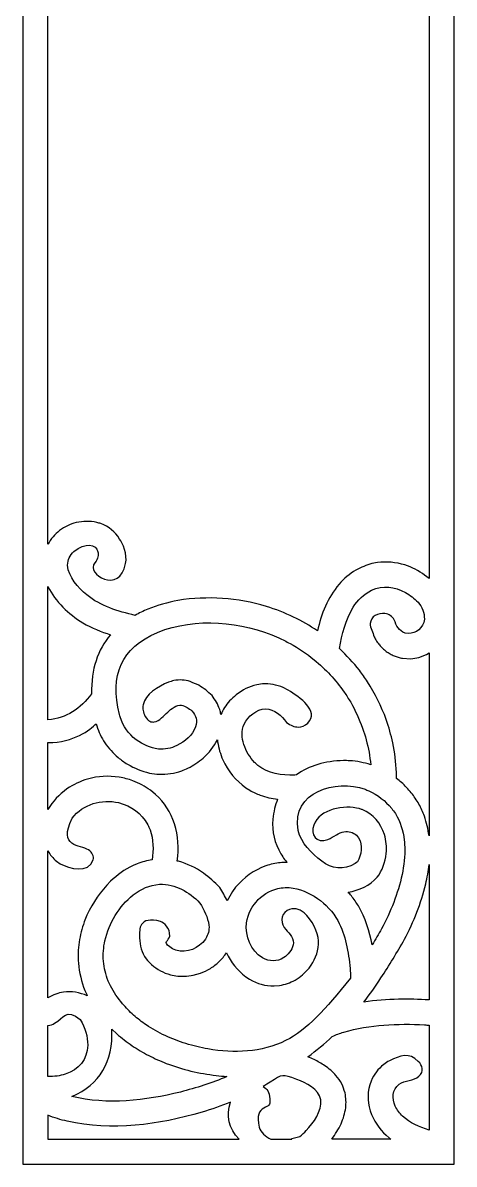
# Model space of a CAD drawing. Header units: centimetres. Extents: x 14.3 to 17.7, y -9 to 9.
# Drawn here: x 14.27 to 17.67, y -9 to 0 of the extents above; entities that cross this region are included whole.
import ezdxf

# ---------------------------------------------------------------- set-up
doc = ezdxf.new("R2010")
doc.units = ezdxf.units.CM
doc.header["$MEASUREMENT"] = 0
doc.layers.add('layer 1', color=7, linetype='Continuous')

msp = doc.modelspace()

# ---------------------------------------------------------------- linework, layer by layer
at = {"layer": 'layer 1', "color": 250}
for points, knots in [([(17.67046, -9.00021), (17.67046, -9.00021), (16.39627, -9.00021), (16.39627, -9.00021), (16.39627, -9.00021), (16.39627, -9.00021), (14.27031, -9.00021), (14.27031, -9.00021), (14.27031, -9.00021), (14.27031, -2.99986), (14.27031, 3.00037), (14.27031, 9.00077), (14.27031, 9.00077), (14.27031, 9.00077), (15.5445, 9.00077), (15.5445, 9.00077), (15.5445, 9.00077), (15.5445, 9.00077), (17.67046, 9.00077), (17.67046, 9.00077), (17.67046, 9.00077), (17.67046, 3.00037), (17.67046, -2.99986), (17.67046, -9.00021)], [0, 0, 0, 0, 0.1428571, 0.1428571, 0.1428571, 0.1428571, 0.2857143, 0.2857143, 0.2857143, 0.2857143, 0.4285714, 0.4285714, 0.4285714, 0.4285714, 0.5714286, 0.5714286, 0.5714286, 0.5714286, 0.7142857, 0.7142857, 0.7142857, 0.7142857, 1, 1, 1, 1]), ([(14.46835, -4.11191), (14.49155, -4.0704), (14.52133, -4.03464), (14.56018, -4.00303), (14.56018, -4.00303), (14.60137, -3.97293), (14.64191, -3.95391), (14.69115, -3.9408), (14.69115, -3.9408), (14.74691, -3.92846), (14.79711, -3.92765), (14.85298, -3.93941), (14.85298, -3.93941), (14.86378, -3.94261), (14.87458, -3.94581), (14.88538, -3.94901), (14.88538, -3.94901), (14.95003, -3.97416), (14.99687, -4.01079), (15.0331, -4.07039), (15.0331, -4.07039), (15.05908, -4.10415), (15.09399, -4.19028), (15.08082, -4.26394), (15.08082, -4.26394), (15.03691, -4.50948), (14.7609, -4.34882), (14.83911, -4.25705), (14.83911, -4.25705), (14.86494, -4.22675), (14.8671, -4.19393), (14.86214, -4.17075), (14.86214, -4.17075), (14.84947, -4.11149), (14.76321, -4.09481), (14.67196, -4.16781), (14.67196, -4.16781), (14.64089, -4.19932), (14.62313, -4.23288), (14.62309, -4.27738), (14.62309, -4.27738), (14.62943, -4.37152), (14.70597, -4.45344), (14.77419, -4.5115), (14.77419, -4.5115), (14.88373, -4.60008), (15.02017, -4.64111), (15.15544, -4.67247), (15.15544, -4.67247), (15.18651, -4.65503), (15.21965, -4.63869), (15.25494, -4.62348), (15.25494, -4.62348), (15.33281, -4.59198), (15.41048, -4.5703), (15.49298, -4.55508), (15.49298, -4.55508), (15.72742, -4.51666), (15.96244, -4.53515), (16.1899, -4.60154), (16.1899, -4.60154), (16.26397, -4.62524), (16.33399, -4.65264), (16.40431, -4.68556), (16.40431, -4.68556), (16.47008, -4.7184), (16.5317, -4.75407), (16.59266, -4.79457), (16.59266, -4.79457), (16.62352, -4.66106), (16.67323, -4.53261), (16.76308, -4.42629), (16.76308, -4.42629), (16.8029, -4.38175), (16.84531, -4.34651), (16.89629, -4.31532), (16.89629, -4.31532), (16.93735, -4.29275), (16.97646, -4.27682), (17.02166, -4.26465), (17.02166, -4.26465), (17.02166, -4.26465), (17.06511, -4.25618), (17.06511, -4.25618), (17.06511, -4.25618), (17.1415, -4.24693), (17.20829, -4.25314), (17.28196, -4.27502), (17.28196, -4.27502), (17.28196, -4.27502), (17.32352, -4.29027), (17.32352, -4.29027), (17.32352, -4.29027), (17.37721, -4.31389), (17.42721, -4.34425), (17.47241, -4.38087), (17.47241, -4.38087), (17.47241, -1.54979), (17.47243, 1.28129), (17.47243, 4.11246), (17.47243, 4.11246), (17.44922, 4.07095), (17.41944, 4.0352), (17.38059, 4.00359), (17.38059, 4.00359), (17.3394, 3.97349), (17.29886, 3.95446), (17.24963, 3.94135), (17.24963, 3.94135), (17.19386, 3.92902), (17.14366, 3.9282), (17.0878, 3.93997), (17.0878, 3.93997), (17.07699, 3.94317), (17.06619, 3.94636), (17.0554, 3.94956), (17.0554, 3.94956), (16.99075, 3.97471), (16.9439, 4.01134), (16.90768, 4.07094), (16.90768, 4.07094), (16.88169, 4.1047), (16.84678, 4.19084), (16.85995, 4.26449), (16.85995, 4.26449), (16.90386, 4.51003), (17.17988, 4.34937), (17.10166, 4.25761), (17.10166, 4.25761), (17.07584, 4.22731), (17.07368, 4.19448), (17.07863, 4.1713), (17.07863, 4.1713), (17.0913, 4.11205), (17.17756, 4.09536), (17.26881, 4.16836), (17.26881, 4.16836), (17.29988, 4.19988), (17.31765, 4.23344), (17.31768, 4.27794), (17.31768, 4.27794), (17.31135, 4.37208), (17.2348, 4.454), (17.16658, 4.51205), (17.16658, 4.51205), (17.05704, 4.60064), (16.9206, 4.64166), (16.78534, 4.67302), (16.78534, 4.67302), (16.75426, 4.65558), (16.72112, 4.63925), (16.68583, 4.62404), (16.68583, 4.62404), (16.60796, 4.59254), (16.5303, 4.57085), (16.44779, 4.55563), (16.44779, 4.55563), (16.21335, 4.51721), (15.97833, 4.5357), (15.75087, 4.60209), (15.75087, 4.60209), (15.6768, 4.6258), (15.60678, 4.6532), (15.53646, 4.68611), (15.53646, 4.68611), (15.47069, 4.71896), (15.40907, 4.75463), (15.34811, 4.79513), (15.34811, 4.79513), (15.31726, 4.66161), (15.26754, 4.53316), (15.1777, 4.42685), (15.1777, 4.42685), (15.13787, 4.38231), (15.09546, 4.34706), (15.04448, 4.31587), (15.04448, 4.31587), (15.00342, 4.29331), (14.96432, 4.27737), (14.91911, 4.2652), (14.91911, 4.2652), (14.91911, 4.2652), (14.87566, 4.25674), (14.87566, 4.25674), (14.87566, 4.25674), (14.79928, 4.24749), (14.73249, 4.2537), (14.65881, 4.27557), (14.65881, 4.27557), (14.65881, 4.27557), (14.61726, 4.29082), (14.61726, 4.29082), (14.61726, 4.29082), (14.56357, 4.31445), (14.51356, 4.34481), (14.46837, 4.38142), (14.46837, 4.38142), (14.46837, 1.55025), (14.46835, -1.28085), (14.46835, -4.11191)], [0, 0, 0, 0, 0.0196078, 0.0196078, 0.0196078, 0.0196078, 0.0392157, 0.0392157, 0.0392157, 0.0392157, 0.0588235, 0.0588235, 0.0588235, 0.0588235, 0.0784314, 0.0784314, 0.0784314, 0.0784314, 0.0980392, 0.0980392, 0.0980392, 0.0980392, 0.1176471, 0.1176471, 0.1176471, 0.1176471, 0.1372549, 0.1372549, 0.1372549, 0.1372549, 0.1568627, 0.1568627, 0.1568627, 0.1568627, 0.1764706, 0.1764706, 0.1764706, 0.1764706, 0.1960784, 0.1960784, 0.1960784, 0.1960784, 0.2156863, 0.2156863, 0.2156863, 0.2156863, 0.2352941, 0.2352941, 0.2352941, 0.2352941, 0.254902, 0.254902, 0.254902, 0.254902, 0.2745098, 0.2745098, 0.2745098, 0.2745098, 0.2941176, 0.2941176, 0.2941176, 0.2941176, 0.3137255, 0.3137255, 0.3137255, 0.3137255, 0.3333333, 0.3333333, 0.3333333, 0.3333333, 0.3529412, 0.3529412, 0.3529412, 0.3529412, 0.372549, 0.372549, 0.372549, 0.372549, 0.3921569, 0.3921569, 0.3921569, 0.3921569, 0.4117647, 0.4117647, 0.4117647, 0.4117647, 0.4313725, 0.4313725, 0.4313725, 0.4313725, 0.4509804, 0.4509804, 0.4509804, 0.4509804, 0.4705882, 0.4705882, 0.4705882, 0.4705882, 0.4901961, 0.4901961, 0.4901961, 0.4901961, 0.5098039, 0.5098039, 0.5098039, 0.5098039, 0.5294118, 0.5294118, 0.5294118, 0.5294118, 0.5490196, 0.5490196, 0.5490196, 0.5490196, 0.5686275, 0.5686275, 0.5686275, 0.5686275, 0.5882353, 0.5882353, 0.5882353, 0.5882353, 0.6078431, 0.6078431, 0.6078431, 0.6078431, 0.627451, 0.627451, 0.627451, 0.627451, 0.6470588, 0.6470588, 0.6470588, 0.6470588, 0.6666667, 0.6666667, 0.6666667, 0.6666667, 0.6862745, 0.6862745, 0.6862745, 0.6862745, 0.7058824, 0.7058824, 0.7058824, 0.7058824, 0.7254902, 0.7254902, 0.7254902, 0.7254902, 0.745098, 0.745098, 0.745098, 0.745098, 0.7647059, 0.7647059, 0.7647059, 0.7647059, 0.7843137, 0.7843137, 0.7843137, 0.7843137, 0.8039216, 0.8039216, 0.8039216, 0.8039216, 0.8235294, 0.8235294, 0.8235294, 0.8235294, 0.8431373, 0.8431373, 0.8431373, 0.8431373, 0.8627451, 0.8627451, 0.8627451, 0.8627451, 0.8823529, 0.8823529, 0.8823529, 0.8823529, 0.9019608, 0.9019608, 0.9019608, 0.9019608, 0.9215686, 0.9215686, 0.9215686, 0.9215686, 0.9411765, 0.9411765, 0.9411765, 0.9411765, 0.9607843, 0.9607843, 0.9607843, 0.9607843, 1, 1, 1, 1]), ([(14.81213, -5.29139), (14.80886, -5.09669), (14.85886, -4.94423), (14.96251, -4.82529), (14.96251, -4.82529), (14.88724, -4.80146), (14.81427, -4.77181), (14.74451, -4.73159), (14.74451, -4.73159), (14.6293, -4.6622), (14.52909, -4.5657), (14.46835, -4.44521), (14.46835, -4.44521), (14.46835, -4.44521), (14.46835, -5.49612), (14.46835, -5.49612), (14.46835, -5.49612), (14.6147, -5.48421), (14.72484, -5.40807), (14.81213, -5.29139)], [0, 0, 0, 0, 0.1666667, 0.1666667, 0.1666667, 0.1666667, 0.3333333, 0.3333333, 0.3333333, 0.3333333, 0.5, 0.5, 0.5, 0.5, 0.6666667, 0.6666667, 0.6666667, 0.6666667, 1, 1, 1, 1]), ([(17.47241, -4.96839), (17.47241, -4.96839), (17.45194, -4.98106), (17.45194, -4.98106), (17.45194, -4.98106), (17.45194, -4.98106), (17.39205, -5.00361), (17.39205, -5.00361), (17.39205, -5.00361), (17.39205, -5.00361), (17.32826, -5.01394), (17.32826, -5.01394), (17.32826, -5.01394), (17.32826, -5.01394), (17.26233, -5.01052), (17.26233, -5.01052), (17.26233, -5.01052), (17.25134, -5.00805), (17.24035, -5.0056), (17.22937, -5.00314), (17.22937, -5.00314), (17.21853, -4.99935), (17.20771, -4.99555), (17.19689, -4.99176), (17.19689, -4.99176), (17.18639, -4.98659), (17.1759, -4.98142), (17.1654, -4.97626), (17.1654, -4.97626), (17.15542, -4.96974), (17.14544, -4.96322), (17.13545, -4.95671), (17.13545, -4.95671), (17.12613, -4.94887), (17.1168, -4.94102), (17.10747, -4.93319), (17.10747, -4.93319), (17.09894, -4.92409), (17.0904, -4.915), (17.08187, -4.90591), (17.08187, -4.90591), (17.07423, -4.89564), (17.06659, -4.88537), (17.05894, -4.87511), (17.05894, -4.87511), (17.05227, -4.86375), (17.04559, -4.85239), (17.03891, -4.84103), (17.03891, -4.84103), (17.03264, -4.80789), (17.00712, -4.77007), (17.00875, -4.73718), (17.00875, -4.73718), (17.0116, -4.67946), (17.07163, -4.65111), (17.12511, -4.65873), (17.12511, -4.65873), (17.15511, -4.663), (17.18307, -4.67861), (17.1977, -4.70668), (17.1977, -4.70668), (17.21432, -4.75434), (17.23376, -4.79484), (17.28391, -4.8124), (17.28391, -4.8124), (17.34927, -4.82703), (17.40767, -4.78885), (17.43058, -4.72777), (17.43058, -4.72777), (17.43058, -4.72777), (17.43566, -4.70142), (17.43566, -4.70142), (17.43566, -4.70142), (17.43686, -4.6522), (17.419, -4.60592), (17.38616, -4.56923), (17.38616, -4.56923), (17.35624, -4.53938), (17.32217, -4.51364), (17.28592, -4.49205), (17.28592, -4.49205), (17.1993, -4.44509), (17.11142, -4.43456), (17.01976, -4.47419), (17.01976, -4.47419), (16.95656, -4.50503), (16.91142, -4.55025), (16.874, -4.60886), (16.874, -4.60886), (16.81427, -4.70713), (16.78488, -4.82176), (16.76691, -4.93481), (16.76691, -4.93481), (16.82303, -4.9877), (16.87438, -5.04376), (16.92339, -5.10565), (16.92339, -5.10565), (16.94553, -5.13517), (16.96664, -5.16486), (16.98717, -5.19541), (16.98717, -5.19541), (17.04812, -5.29139), (17.09595, -5.38798), (17.13533, -5.49459), (17.13533, -5.49459), (17.15592, -5.55531), (17.17273, -5.61526), (17.18669, -5.67779), (17.18669, -5.67779), (17.20194, -5.75577), (17.21142, -5.83177), (17.21608, -5.91105), (17.21608, -5.91105), (17.21659, -5.92718), (17.21694, -5.94327), (17.21716, -5.95934), (17.21716, -5.95934), (17.22992, -5.96903), (17.24257, -5.97912), (17.25518, -5.98967), (17.25518, -5.98967), (17.28303, -6.01574), (17.30793, -6.04175), (17.33263, -6.07082), (17.33263, -6.07082), (17.35471, -6.10006), (17.37397, -6.12873), (17.39258, -6.16025), (17.39258, -6.16025), (17.40896, -6.19185), (17.4228, -6.22245), (17.43574, -6.25564), (17.43574, -6.25564), (17.45296, -6.30758), (17.4645, -6.35683), (17.47241, -6.41046), (17.47241, -6.41046), (17.47241, -6.41046), (17.47241, -4.96839), (17.47241, -4.96839)], [0, 0, 0, 0, 0.0277778, 0.0277778, 0.0277778, 0.0277778, 0.0555556, 0.0555556, 0.0555556, 0.0555556, 0.0833333, 0.0833333, 0.0833333, 0.0833333, 0.1111111, 0.1111111, 0.1111111, 0.1111111, 0.1388889, 0.1388889, 0.1388889, 0.1388889, 0.1666667, 0.1666667, 0.1666667, 0.1666667, 0.1944444, 0.1944444, 0.1944444, 0.1944444, 0.2222222, 0.2222222, 0.2222222, 0.2222222, 0.25, 0.25, 0.25, 0.25, 0.2777778, 0.2777778, 0.2777778, 0.2777778, 0.3055556, 0.3055556, 0.3055556, 0.3055556, 0.3333333, 0.3333333, 0.3333333, 0.3333333, 0.3611111, 0.3611111, 0.3611111, 0.3611111, 0.3888889, 0.3888889, 0.3888889, 0.3888889, 0.4166667, 0.4166667, 0.4166667, 0.4166667, 0.4444444, 0.4444444, 0.4444444, 0.4444444, 0.4722222, 0.4722222, 0.4722222, 0.4722222, 0.5, 0.5, 0.5, 0.5, 0.5277778, 0.5277778, 0.5277778, 0.5277778, 0.5555556, 0.5555556, 0.5555556, 0.5555556, 0.5833333, 0.5833333, 0.5833333, 0.5833333, 0.6111111, 0.6111111, 0.6111111, 0.6111111, 0.6388889, 0.6388889, 0.6388889, 0.6388889, 0.6666667, 0.6666667, 0.6666667, 0.6666667, 0.6944444, 0.6944444, 0.6944444, 0.6944444, 0.7222222, 0.7222222, 0.7222222, 0.7222222, 0.75, 0.75, 0.75, 0.75, 0.7777778, 0.7777778, 0.7777778, 0.7777778, 0.8055556, 0.8055556, 0.8055556, 0.8055556, 0.8333333, 0.8333333, 0.8333333, 0.8333333, 0.8611111, 0.8611111, 0.8611111, 0.8611111, 0.8888889, 0.8888889, 0.8888889, 0.8888889, 0.9166667, 0.9166667, 0.9166667, 0.9166667, 0.9444444, 0.9444444, 0.9444444, 0.9444444, 1, 1, 1, 1]), ([(16.42759, -5.92879), (16.52549, -5.85696), (16.65415, -5.82254), (16.79745, -5.81747), (16.79745, -5.81747), (16.81416, -5.81782), (16.83088, -5.81816), (16.84759, -5.81851), (16.84759, -5.81851), (16.90597, -5.82301), (16.95992, -5.83338), (17.0125, -5.85045), (17.0125, -5.85045), (17.00923, -5.81748), (17.00482, -5.78445), (16.99924, -5.75111), (16.99924, -5.75111), (16.98648, -5.68583), (16.97005, -5.62381), (16.94863, -5.56074), (16.94863, -5.56074), (16.92237, -5.48967), (16.89187, -5.42375), (16.85462, -5.35767), (16.85462, -5.35767), (16.83833, -5.33046), (16.82149, -5.30395), (16.80374, -5.27754), (16.80374, -5.27754), (16.73476, -5.18042), (16.6583, -5.09818), (16.56674, -5.02181), (16.56674, -5.02181), (16.50603, -4.97379), (16.44424, -4.93225), (16.37673, -4.89411), (16.37673, -4.89411), (16.3475, -4.87856), (16.31815, -4.8639), (16.28807, -4.84982), (16.28807, -4.84982), (15.9934, -4.72105), (15.63425, -4.68389), (15.33127, -4.80624), (15.33127, -4.80624), (15.04666, -4.92895), (14.95188, -5.14516), (15.03227, -5.45334), (15.03227, -5.45334), (15.03421, -5.46012), (15.03616, -5.46691), (15.03809, -5.47369), (15.03809, -5.47369), (15.06211, -5.5507), (15.10064, -5.60425), (15.16375, -5.65399), (15.16375, -5.65399), (15.21782, -5.69231), (15.27284, -5.71839), (15.33879, -5.72659), (15.33879, -5.72659), (15.39235, -5.73042), (15.43619, -5.72186), (15.4849, -5.69952), (15.4849, -5.69952), (15.548, -5.66646), (15.6071, -5.61984), (15.63182, -5.55079), (15.63182, -5.55079), (15.64595, -5.50129), (15.6386, -5.46321), (15.60274, -5.42577), (15.60274, -5.42577), (15.57888, -5.4053), (15.55172, -5.38956), (15.52135, -5.38045), (15.52135, -5.38045), (15.48423, -5.37305), (15.43779, -5.41279), (15.41237, -5.43446), (15.41237, -5.43446), (15.38407, -5.4612), (15.3462, -5.50655), (15.30675, -5.51295), (15.30675, -5.51295), (15.28307, -5.51679), (15.25881, -5.50661), (15.23573, -5.47003), (15.23573, -5.47003), (15.21563, -5.43818), (15.21372, -5.40604), (15.21887, -5.37798), (15.21887, -5.37798), (15.23433, -5.29378), (15.33528, -5.23337), (15.41812, -5.19904), (15.41812, -5.19904), (15.4322, -5.1949), (15.44627, -5.19077), (15.46034, -5.18663), (15.46034, -5.18663), (15.50753, -5.17874), (15.54372, -5.18046), (15.58954, -5.19412), (15.58954, -5.19412), (15.61185, -5.20379), (15.63417, -5.21345), (15.65648, -5.22312), (15.65648, -5.22312), (15.67564, -5.23549), (15.69481, -5.24786), (15.71396, -5.26023), (15.71396, -5.26023), (15.72983, -5.27525), (15.7457, -5.29027), (15.76157, -5.30528), (15.76157, -5.30528), (15.77373, -5.32253), (15.7859, -5.33978), (15.79806, -5.35703), (15.79806, -5.35703), (15.80624, -5.37586), (15.81442, -5.39468), (15.82259, -5.41349), (15.82259, -5.41349), (15.82636, -5.42783), (15.82934, -5.44126), (15.8316, -5.4547), (15.8316, -5.4547), (15.8479, -5.41649), (15.87029, -5.38194), (15.90043, -5.3475), (15.90043, -5.3475), (15.91707, -5.33048), (15.93402, -5.31495), (15.95219, -5.29959), (15.95219, -5.29959), (16.00378, -5.26015), (16.05219, -5.23464), (16.11534, -5.21898), (16.11534, -5.21898), (16.11534, -5.21898), (16.15844, -5.21265), (16.15844, -5.21265), (16.15844, -5.21265), (16.21896, -5.20976), (16.26799, -5.21896), (16.32373, -5.24211), (16.32373, -5.24211), (16.32373, -5.24211), (16.36092, -5.26132), (16.36092, -5.26132), (16.36092, -5.26132), (16.45378, -5.31904), (16.61254, -5.4269), (16.51597, -5.52342), (16.51597, -5.52342), (16.49166, -5.54365), (16.46735, -5.55257), (16.44304, -5.55284), (16.44304, -5.55284), (16.41178, -5.55318), (16.3805, -5.53926), (16.34924, -5.51683), (16.34924, -5.51683), (16.30943, -5.46217), (16.2541, -5.4111), (16.18275, -5.40976), (16.18275, -5.40976), (16.11313, -5.41301), (16.04407, -5.46756), (16.01449, -5.52919), (16.01449, -5.52919), (15.97053, -5.63484), (16.02496, -5.75339), (16.09754, -5.83206), (16.09754, -5.83206), (16.1058, -5.84019), (16.11392, -5.84797), (16.12276, -5.85545), (16.12276, -5.85545), (16.20471, -5.92059), (16.31158, -5.93477), (16.41335, -5.93236), (16.41335, -5.93236), (16.41335, -5.93236), (16.42759, -5.92879), (16.42759, -5.92879)], [0, 0, 0, 0, 0.0208333, 0.0208333, 0.0208333, 0.0208333, 0.0416667, 0.0416667, 0.0416667, 0.0416667, 0.0625, 0.0625, 0.0625, 0.0625, 0.0833333, 0.0833333, 0.0833333, 0.0833333, 0.1041667, 0.1041667, 0.1041667, 0.1041667, 0.125, 0.125, 0.125, 0.125, 0.1458333, 0.1458333, 0.1458333, 0.1458333, 0.1666667, 0.1666667, 0.1666667, 0.1666667, 0.1875, 0.1875, 0.1875, 0.1875, 0.2083333, 0.2083333, 0.2083333, 0.2083333, 0.2291667, 0.2291667, 0.2291667, 0.2291667, 0.25, 0.25, 0.25, 0.25, 0.2708333, 0.2708333, 0.2708333, 0.2708333, 0.2916667, 0.2916667, 0.2916667, 0.2916667, 0.3125, 0.3125, 0.3125, 0.3125, 0.3333333, 0.3333333, 0.3333333, 0.3333333, 0.3541667, 0.3541667, 0.3541667, 0.3541667, 0.375, 0.375, 0.375, 0.375, 0.3958333, 0.3958333, 0.3958333, 0.3958333, 0.4166667, 0.4166667, 0.4166667, 0.4166667, 0.4375, 0.4375, 0.4375, 0.4375, 0.4583333, 0.4583333, 0.4583333, 0.4583333, 0.4791667, 0.4791667, 0.4791667, 0.4791667, 0.5, 0.5, 0.5, 0.5, 0.5208333, 0.5208333, 0.5208333, 0.5208333, 0.5416667, 0.5416667, 0.5416667, 0.5416667, 0.5625, 0.5625, 0.5625, 0.5625, 0.5833333, 0.5833333, 0.5833333, 0.5833333, 0.6041667, 0.6041667, 0.6041667, 0.6041667, 0.625, 0.625, 0.625, 0.625, 0.6458333, 0.6458333, 0.6458333, 0.6458333, 0.6666667, 0.6666667, 0.6666667, 0.6666667, 0.6875, 0.6875, 0.6875, 0.6875, 0.7083333, 0.7083333, 0.7083333, 0.7083333, 0.7291667, 0.7291667, 0.7291667, 0.7291667, 0.75, 0.75, 0.75, 0.75, 0.7708333, 0.7708333, 0.7708333, 0.7708333, 0.7916667, 0.7916667, 0.7916667, 0.7916667, 0.8125, 0.8125, 0.8125, 0.8125, 0.8333333, 0.8333333, 0.8333333, 0.8333333, 0.8541667, 0.8541667, 0.8541667, 0.8541667, 0.875, 0.875, 0.875, 0.875, 0.8958333, 0.8958333, 0.8958333, 0.8958333, 0.9166667, 0.9166667, 0.9166667, 0.9166667, 0.9375, 0.9375, 0.9375, 0.9375, 0.9583333, 0.9583333, 0.9583333, 0.9583333, 1, 1, 1, 1]), ([(14.46835, -6.20443), (14.50711, -6.13678), (14.55513, -6.08638), (14.6184, -6.04044), (14.6184, -6.04044), (14.66961, -6.00606), (14.7211, -5.98126), (14.78, -5.96349), (14.78, -5.96349), (14.86365, -5.94038), (14.94504, -5.9356), (15.03079, -5.94854), (15.03079, -5.94854), (15.06761, -5.95497), (15.10235, -5.96413), (15.13747, -5.97667), (15.13747, -5.97667), (15.18772, -5.99595), (15.23168, -6.02027), (15.27561, -6.05117), (15.27561, -6.05117), (15.27561, -6.05117), (15.3162, -6.08432), (15.3162, -6.08432), (15.3162, -6.08432), (15.38625, -6.15065), (15.43552, -6.22402), (15.46622, -6.31569), (15.46622, -6.31569), (15.49675, -6.41278), (15.50051, -6.51031), (15.48799, -6.60981), (15.48799, -6.60981), (15.49088, -6.61047), (15.49376, -6.61117), (15.49666, -6.61187), (15.49666, -6.61187), (15.56889, -6.63169), (15.63163, -6.66223), (15.69349, -6.70435), (15.69349, -6.70435), (15.7413, -6.73867), (15.78236, -6.77612), (15.82304, -6.81857), (15.82304, -6.81857), (15.84471, -6.85309), (15.86454, -6.88743), (15.88161, -6.92319), (15.88161, -6.92319), (15.89355, -6.89797), (15.90735, -6.87377), (15.92357, -6.84935), (15.92357, -6.84935), (15.92357, -6.84935), (15.94786, -6.81689), (15.94786, -6.81689), (15.94786, -6.81689), (16.01407, -6.73801), (16.08958, -6.68305), (16.1863, -6.64727), (16.1863, -6.64727), (16.20536, -6.6411), (16.22406, -6.63584), (16.2435, -6.63126), (16.2435, -6.63126), (16.28127, -6.62397), (16.31709, -6.62086), (16.35321, -6.62139), (16.35321, -6.62139), (16.34653, -6.6133), (16.33998, -6.60507), (16.33359, -6.59663), (16.33359, -6.59663), (16.32353, -6.58255), (16.31406, -6.56841), (16.30489, -6.55375), (16.30489, -6.55375), (16.25428, -6.46675), (16.23216, -6.37931), (16.24064, -6.27921), (16.24064, -6.27921), (16.24701, -6.22096), (16.2599, -6.16902), (16.27841, -6.12288), (16.27841, -6.12288), (16.23235, -6.1167), (16.18693, -6.10636), (16.14162, -6.09037), (16.14162, -6.09037), (16.11305, -6.07943), (16.08642, -6.06704), (16.05971, -6.05201), (16.05971, -6.05201), (15.97349, -6.00002), (15.91254, -5.9308), (15.8629, -5.84318), (15.8629, -5.84318), (15.8629, -5.84318), (15.8402, -5.79562), (15.8402, -5.79562), (15.8402, -5.79562), (15.82128, -5.74738), (15.80879, -5.7013), (15.80366, -5.65287), (15.80366, -5.65287), (15.77595, -5.70985), (15.74039, -5.75393), (15.69213, -5.79772), (15.69213, -5.79772), (15.65408, -5.82935), (15.61602, -5.85439), (15.57218, -5.87738), (15.57218, -5.87738), (15.55573, -5.88437), (15.53928, -5.89135), (15.52283, -5.89833), (15.52283, -5.89833), (15.46238, -5.91826), (15.40849, -5.9266), (15.34478, -5.92556), (15.34478, -5.92556), (15.31916, -5.92374), (15.29489, -5.92071), (15.2695, -5.91617), (15.2695, -5.91617), (15.20555, -5.90124), (15.15134, -5.87831), (15.09427, -5.84571), (15.09427, -5.84571), (15.06877, -5.82946), (15.04522, -5.81272), (15.02137, -5.79392), (15.02137, -5.79392), (14.98043, -5.75798), (14.94807, -5.72231), (14.91631, -5.67786), (14.91631, -5.67786), (14.88934, -5.63463), (14.86878, -5.59304), (14.85272, -5.54449), (14.85272, -5.54449), (14.85095, -5.53881), (14.84925, -5.53315), (14.8476, -5.52747), (14.8476, -5.52747), (14.8009, -5.57328), (14.67173, -5.67801), (14.46835, -5.67624), (14.46835, -5.67624), (14.46835, -5.67624), (14.46835, -6.20443), (14.46835, -6.20443)], [0, 0, 0, 0, 0.025641, 0.025641, 0.025641, 0.025641, 0.0512821, 0.0512821, 0.0512821, 0.0512821, 0.0769231, 0.0769231, 0.0769231, 0.0769231, 0.1025641, 0.1025641, 0.1025641, 0.1025641, 0.1282051, 0.1282051, 0.1282051, 0.1282051, 0.1538462, 0.1538462, 0.1538462, 0.1538462, 0.1794872, 0.1794872, 0.1794872, 0.1794872, 0.2051282, 0.2051282, 0.2051282, 0.2051282, 0.2307692, 0.2307692, 0.2307692, 0.2307692, 0.2564103, 0.2564103, 0.2564103, 0.2564103, 0.2820513, 0.2820513, 0.2820513, 0.2820513, 0.3076923, 0.3076923, 0.3076923, 0.3076923, 0.3333333, 0.3333333, 0.3333333, 0.3333333, 0.3589744, 0.3589744, 0.3589744, 0.3589744, 0.3846154, 0.3846154, 0.3846154, 0.3846154, 0.4102564, 0.4102564, 0.4102564, 0.4102564, 0.4358974, 0.4358974, 0.4358974, 0.4358974, 0.4615385, 0.4615385, 0.4615385, 0.4615385, 0.4871795, 0.4871795, 0.4871795, 0.4871795, 0.5128205, 0.5128205, 0.5128205, 0.5128205, 0.5384615, 0.5384615, 0.5384615, 0.5384615, 0.5641026, 0.5641026, 0.5641026, 0.5641026, 0.5897436, 0.5897436, 0.5897436, 0.5897436, 0.6153846, 0.6153846, 0.6153846, 0.6153846, 0.6410256, 0.6410256, 0.6410256, 0.6410256, 0.6666667, 0.6666667, 0.6666667, 0.6666667, 0.6923077, 0.6923077, 0.6923077, 0.6923077, 0.7179487, 0.7179487, 0.7179487, 0.7179487, 0.7435897, 0.7435897, 0.7435897, 0.7435897, 0.7692308, 0.7692308, 0.7692308, 0.7692308, 0.7948718, 0.7948718, 0.7948718, 0.7948718, 0.8205128, 0.8205128, 0.8205128, 0.8205128, 0.8461538, 0.8461538, 0.8461538, 0.8461538, 0.8717949, 0.8717949, 0.8717949, 0.8717949, 0.8974359, 0.8974359, 0.8974359, 0.8974359, 0.9230769, 0.9230769, 0.9230769, 0.9230769, 0.9487179, 0.9487179, 0.9487179, 0.9487179, 1, 1, 1, 1]), ([(16.92208, -6.19659), (16.93005, -6.19926), (16.93802, -6.20192), (16.94599, -6.20458), (16.94599, -6.20458), (17.03527, -6.24134), (17.09061, -6.31002), (17.12092, -6.40051), (17.12092, -6.40051), (17.1354, -6.45166), (17.13926, -6.49827), (17.13451, -6.5513), (17.13451, -6.5513), (17.12568, -6.61708), (17.10426, -6.68462), (17.06404, -6.73821), (17.06404, -6.73821), (17.00559, -6.8046), (16.92172, -6.8416), (16.83475, -6.85531), (16.83475, -6.85531), (16.84326, -6.86455), (16.85162, -6.87407), (16.85991, -6.88388), (16.85991, -6.88388), (16.88042, -6.90993), (16.89873, -6.93596), (16.91621, -6.96409), (16.91621, -6.96409), (16.97009, -7.05896), (17.00355, -7.16345), (17.02428, -7.2706), (17.02428, -7.2706), (17.04952, -7.22912), (17.07404, -7.18728), (17.09747, -7.14499), (17.09747, -7.14499), (17.1705, -7.01085), (17.22661, -6.86611), (17.26003, -6.71706), (17.26003, -6.71706), (17.27475, -6.64305), (17.28258, -6.5723), (17.28119, -6.49687), (17.28119, -6.49687), (17.27988, -6.47947), (17.27857, -6.46207), (17.27727, -6.44468), (17.27727, -6.44468), (17.26672, -6.3671), (17.24673, -6.30272), (17.20684, -6.23521), (17.20684, -6.23521), (17.19723, -6.22171), (17.18762, -6.20822), (17.17802, -6.19471), (17.17802, -6.19471), (17.127, -6.13464), (17.06907, -6.08957), (16.99792, -6.05601), (16.99792, -6.05601), (16.98782, -6.0519), (16.97773, -6.04778), (16.96764, -6.04367), (16.96764, -6.04367), (16.73828, -5.96426), (16.38654, -6.06064), (16.44095, -6.36777), (16.44095, -6.36777), (16.46371, -6.47099), (16.54737, -6.54699), (16.6262, -6.61095), (16.6262, -6.61095), (16.70626, -6.67451), (16.7975, -6.68372), (16.89056, -6.62866), (16.89056, -6.62866), (16.90803, -6.61724), (16.91011, -6.61423), (16.91921, -6.59498), (16.91921, -6.59498), (16.94507, -6.53377), (16.95049, -6.45814), (16.90127, -6.40687), (16.90127, -6.40687), (16.87416, -6.38167), (16.83723, -6.37472), (16.80195, -6.3792), (16.80195, -6.3792), (16.76437, -6.37997), (16.7208, -6.42195), (16.6754, -6.43884), (16.6754, -6.43884), (16.58167, -6.47373), (16.53638, -6.40176), (16.56368, -6.32627), (16.56368, -6.32627), (16.6101, -6.19783), (16.80653, -6.16608), (16.92208, -6.19659)], [0, 0, 0, 0, 0.0384615, 0.0384615, 0.0384615, 0.0384615, 0.0769231, 0.0769231, 0.0769231, 0.0769231, 0.1153846, 0.1153846, 0.1153846, 0.1153846, 0.1538462, 0.1538462, 0.1538462, 0.1538462, 0.1923077, 0.1923077, 0.1923077, 0.1923077, 0.2307692, 0.2307692, 0.2307692, 0.2307692, 0.2692308, 0.2692308, 0.2692308, 0.2692308, 0.3076923, 0.3076923, 0.3076923, 0.3076923, 0.3461538, 0.3461538, 0.3461538, 0.3461538, 0.3846154, 0.3846154, 0.3846154, 0.3846154, 0.4230769, 0.4230769, 0.4230769, 0.4230769, 0.4615385, 0.4615385, 0.4615385, 0.4615385, 0.5, 0.5, 0.5, 0.5, 0.5384615, 0.5384615, 0.5384615, 0.5384615, 0.5769231, 0.5769231, 0.5769231, 0.5769231, 0.6153846, 0.6153846, 0.6153846, 0.6153846, 0.6538462, 0.6538462, 0.6538462, 0.6538462, 0.6923077, 0.6923077, 0.6923077, 0.6923077, 0.7307692, 0.7307692, 0.7307692, 0.7307692, 0.7692308, 0.7692308, 0.7692308, 0.7692308, 0.8076923, 0.8076923, 0.8076923, 0.8076923, 0.8461538, 0.8461538, 0.8461538, 0.8461538, 0.8846154, 0.8846154, 0.8846154, 0.8846154, 0.9230769, 0.9230769, 0.9230769, 0.9230769, 1, 1, 1, 1]), ([(15.28926, -6.60072), (15.3014, -6.52073), (15.30099, -6.44012), (15.27289, -6.36262), (15.27289, -6.36262), (15.2678, -6.34939), (15.26183, -6.33673), (15.25552, -6.32391), (15.25552, -6.32391), (15.20466, -6.23296), (15.12632, -6.17456), (15.02564, -6.14936), (15.02564, -6.14936), (14.88993, -6.1188), (14.74595, -6.15975), (14.65917, -6.27241), (14.65917, -6.27241), (14.6017, -6.38684), (14.6183, -6.43975), (14.65709, -6.4688), (14.65709, -6.4688), (14.6959, -6.49787), (14.75759, -6.50206), (14.7883, -6.52214), (14.7883, -6.52214), (14.81814, -6.54163), (14.83259, -6.57243), (14.82428, -6.60152), (14.82428, -6.60152), (14.79341, -6.70956), (14.63472, -6.66997), (14.56585, -6.63193), (14.56585, -6.63193), (14.56585, -6.63193), (14.53576, -6.61123), (14.53576, -6.61123), (14.53576, -6.61123), (14.50671, -6.58646), (14.48518, -6.55994), (14.46835, -6.53008), (14.46835, -6.53008), (14.46835, -6.53008), (14.46835, -7.68901), (14.46835, -7.68901), (14.46835, -7.68901), (14.51007, -7.66362), (14.5505, -7.64936), (14.58994, -7.64355), (14.58994, -7.64355), (14.65501, -7.63395), (14.71743, -7.64737), (14.7785, -7.67184), (14.7785, -7.67184), (14.77201, -7.65841), (14.76577, -7.64487), (14.75976, -7.631), (14.75976, -7.631), (14.73186, -7.55909), (14.71551, -7.49107), (14.70799, -7.4144), (14.70799, -7.4144), (14.70459, -7.35815), (14.70643, -7.30556), (14.71351, -7.24974), (14.71351, -7.24974), (14.72263, -7.19394), (14.73588, -7.14251), (14.75461, -7.08918), (14.75461, -7.08918), (14.75461, -7.08918), (14.77574, -7.03735), (14.77574, -7.03735), (14.77574, -7.03735), (14.82292, -6.93635), (14.88269, -6.84802), (14.96175, -6.76949), (14.96175, -6.76949), (15.01559, -6.71847), (15.07201, -6.6778), (15.13886, -6.64551), (15.13886, -6.64551), (15.13886, -6.64551), (15.17083, -6.63177), (15.17083, -6.63177), (15.17083, -6.63177), (15.21059, -6.61685), (15.2499, -6.60648), (15.28926, -6.60072)], [0, 0, 0, 0, 0.0434783, 0.0434783, 0.0434783, 0.0434783, 0.0869565, 0.0869565, 0.0869565, 0.0869565, 0.1304348, 0.1304348, 0.1304348, 0.1304348, 0.173913, 0.173913, 0.173913, 0.173913, 0.2173913, 0.2173913, 0.2173913, 0.2173913, 0.2608696, 0.2608696, 0.2608696, 0.2608696, 0.3043478, 0.3043478, 0.3043478, 0.3043478, 0.3478261, 0.3478261, 0.3478261, 0.3478261, 0.3913043, 0.3913043, 0.3913043, 0.3913043, 0.4347826, 0.4347826, 0.4347826, 0.4347826, 0.4782609, 0.4782609, 0.4782609, 0.4782609, 0.5217391, 0.5217391, 0.5217391, 0.5217391, 0.5652174, 0.5652174, 0.5652174, 0.5652174, 0.6086957, 0.6086957, 0.6086957, 0.6086957, 0.6521739, 0.6521739, 0.6521739, 0.6521739, 0.6956522, 0.6956522, 0.6956522, 0.6956522, 0.7391304, 0.7391304, 0.7391304, 0.7391304, 0.7826087, 0.7826087, 0.7826087, 0.7826087, 0.826087, 0.826087, 0.826087, 0.826087, 0.8695652, 0.8695652, 0.8695652, 0.8695652, 0.9130435, 0.9130435, 0.9130435, 0.9130435, 1, 1, 1, 1]), ([(16.9582, -7.72145), (17.0487, -7.70835), (17.14047, -7.70239), (17.23113, -7.69981), (17.23113, -7.69981), (17.31148, -7.6986), (17.39217, -7.6995), (17.47241, -7.70534), (17.47241, -7.70534), (17.47241, -7.70534), (17.47241, -6.63781), (17.47241, -6.63781), (17.47241, -6.63781), (17.46676, -6.6888), (17.45804, -6.73921), (17.44646, -6.79079), (17.44646, -6.79079), (17.40863, -6.94226), (17.35217, -7.08928), (17.27836, -7.22692), (17.27836, -7.22692), (17.22147, -7.33131), (17.15757, -7.43151), (17.09329, -7.5315), (17.09329, -7.5315), (17.05151, -7.5968), (17.00635, -7.66024), (16.9582, -7.72145)], [0, 0, 0, 0, 0.125, 0.125, 0.125, 0.125, 0.25, 0.25, 0.25, 0.25, 0.375, 0.375, 0.375, 0.375, 0.5, 0.5, 0.5, 0.5, 0.625, 0.625, 0.625, 0.625, 0.75, 0.75, 0.75, 0.75, 1, 1, 1, 1]), ([(15.4288, -7.20139), (15.4204, -7.24344), (15.36949, -7.24237), (15.42802, -7.28725), (15.42802, -7.28725), (15.44224, -7.29818), (15.45817, -7.3065), (15.47604, -7.31289), (15.47604, -7.31289), (15.56562, -7.33911), (15.65736, -7.29937), (15.71052, -7.22476), (15.71052, -7.22476), (15.73301, -7.18742), (15.74092, -7.15893), (15.73695, -7.11618), (15.73695, -7.11618), (15.72899, -7.05351), (15.69926, -6.99396), (15.66605, -6.94098), (15.66605, -6.94098), (15.58135, -6.8526), (15.47302, -6.78857), (15.34756, -6.79326), (15.34756, -6.79326), (15.26855, -6.7985), (15.20251, -6.82845), (15.14008, -6.87624), (15.14008, -6.87624), (15.02745, -6.96706), (14.95011, -7.0978), (14.91687, -7.23791), (14.91687, -7.23791), (14.90596, -7.29235), (14.90209, -7.34321), (14.90544, -7.39873), (14.90544, -7.39873), (14.91089, -7.45429), (14.92276, -7.50364), (14.94299, -7.55574), (14.94299, -7.55574), (14.94299, -7.55574), (14.96042, -7.59389), (14.96042, -7.59389), (14.96042, -7.59389), (14.98733, -7.64471), (15.01936, -7.68968), (15.05521, -7.73461), (15.05521, -7.73461), (15.08333, -7.7665), (15.11174, -7.7957), (15.14278, -7.82473), (15.14278, -7.82473), (15.17527, -7.8524), (15.20775, -7.87763), (15.24256, -7.9023), (15.24256, -7.9023), (15.29134, -7.9339), (15.33975, -7.96116), (15.39191, -7.98676), (15.39191, -7.98676), (15.446, -8.0109), (15.49944, -8.03136), (15.55585, -8.04977), (15.55585, -8.04977), (15.61355, -8.06658), (15.67041, -8.08027), (15.72951, -8.0917), (15.72951, -8.0917), (15.936, -8.1255), (16.15078, -8.12216), (16.34209, -8.02568), (16.34209, -8.02568), (16.51369, -7.93913), (16.65119, -7.78285), (16.85262, -7.53292), (16.85262, -7.53292), (16.85266, -7.50761), (16.85231, -7.48236), (16.85019, -7.45709), (16.85019, -7.45709), (16.8381, -7.32741), (16.81414, -7.19622), (16.75406, -7.07957), (16.75406, -7.07957), (16.67589, -6.94215), (16.52988, -6.83583), (16.37086, -6.8197), (16.37086, -6.8197), (16.34929, -6.81854), (16.32925, -6.81891), (16.30768, -6.82107), (16.30768, -6.82107), (16.16763, -6.8418), (16.05497, -6.95676), (16.03382, -7.09624), (16.03382, -7.09624), (16.02188, -7.2032), (16.06626, -7.31411), (16.15903, -7.37243), (16.15903, -7.37243), (16.21556, -7.40458), (16.27031, -7.40479), (16.32656, -7.3715), (16.32656, -7.3715), (16.36263, -7.34759), (16.38952, -7.31333), (16.40213, -7.27173), (16.40213, -7.27173), (16.41271, -7.22846), (16.37005, -7.17893), (16.34482, -7.14974), (16.34482, -7.14974), (16.3011, -7.10908), (16.29642, -7.03291), (16.35371, -7.00078), (16.35371, -7.00078), (16.40298, -6.97313), (16.44871, -6.98565), (16.48714, -7.01734), (16.48714, -7.01734), (16.55123, -7.07017), (16.59508, -7.17626), (16.60141, -7.23838), (16.60141, -7.23838), (16.6016, -7.24771), (16.6018, -7.25706), (16.602, -7.26641), (16.602, -7.26641), (16.59763, -7.337), (16.56872, -7.39722), (16.52688, -7.45343), (16.52688, -7.45343), (16.49426, -7.49318), (16.46033, -7.52247), (16.41603, -7.54868), (16.41603, -7.54868), (16.37577, -7.56989), (16.33801, -7.58287), (16.29319, -7.59109), (16.29319, -7.59109), (16.29319, -7.59109), (16.25034, -7.59485), (16.25034, -7.59485), (16.25034, -7.59485), (16.17846, -7.59442), (16.11966, -7.57792), (16.05727, -7.54239), (16.05727, -7.54239), (16.05727, -7.54239), (16.02797, -7.52306), (16.02797, -7.52306), (16.02797, -7.52306), (15.95889, -7.47106), (15.91095, -7.40862), (15.87671, -7.33268), (15.87671, -7.33268), (15.87656, -7.33293), (15.87641, -7.33318), (15.87626, -7.33343), (15.87626, -7.33343), (15.85821, -7.35878), (15.84025, -7.3803), (15.8186, -7.40263), (15.8186, -7.40263), (15.79591, -7.42284), (15.77394, -7.43983), (15.74864, -7.45662), (15.74864, -7.45662), (15.72257, -7.47149), (15.69778, -7.48345), (15.66996, -7.49462), (15.66996, -7.49462), (15.66996, -7.49462), (15.61397, -7.51059), (15.61397, -7.51059), (15.61397, -7.51059), (15.5654, -7.51907), (15.52383, -7.52114), (15.47511, -7.51537), (15.47511, -7.51537), (15.47511, -7.51537), (15.4348, -7.50718), (15.4348, -7.50718), (15.4348, -7.50718), (15.37614, -7.48996), (15.33156, -7.46567), (15.28506, -7.42586), (15.28506, -7.42586), (15.27023, -7.41151), (15.25664, -7.39722), (15.24362, -7.38118), (15.24362, -7.38118), (15.20627, -7.32906), (15.19143, -7.27872), (15.1912, -7.21488), (15.1912, -7.21488), (15.18775, -7.17306), (15.18998, -7.13559), (15.2062, -7.11002), (15.2062, -7.11002), (15.22707, -7.07714), (15.27107, -7.06392), (15.35587, -7.0864), (15.35587, -7.0864), (15.38277, -7.09353), (15.43211, -7.13728), (15.4288, -7.20139)], [0, 0, 0, 0, 0.0188679, 0.0188679, 0.0188679, 0.0188679, 0.0377358, 0.0377358, 0.0377358, 0.0377358, 0.0566038, 0.0566038, 0.0566038, 0.0566038, 0.0754717, 0.0754717, 0.0754717, 0.0754717, 0.0943396, 0.0943396, 0.0943396, 0.0943396, 0.1132075, 0.1132075, 0.1132075, 0.1132075, 0.1320755, 0.1320755, 0.1320755, 0.1320755, 0.1509434, 0.1509434, 0.1509434, 0.1509434, 0.1698113, 0.1698113, 0.1698113, 0.1698113, 0.1886792, 0.1886792, 0.1886792, 0.1886792, 0.2075472, 0.2075472, 0.2075472, 0.2075472, 0.2264151, 0.2264151, 0.2264151, 0.2264151, 0.245283, 0.245283, 0.245283, 0.245283, 0.2641509, 0.2641509, 0.2641509, 0.2641509, 0.2830189, 0.2830189, 0.2830189, 0.2830189, 0.3018868, 0.3018868, 0.3018868, 0.3018868, 0.3207547, 0.3207547, 0.3207547, 0.3207547, 0.3396226, 0.3396226, 0.3396226, 0.3396226, 0.3584906, 0.3584906, 0.3584906, 0.3584906, 0.3773585, 0.3773585, 0.3773585, 0.3773585, 0.3962264, 0.3962264, 0.3962264, 0.3962264, 0.4150943, 0.4150943, 0.4150943, 0.4150943, 0.4339623, 0.4339623, 0.4339623, 0.4339623, 0.4528302, 0.4528302, 0.4528302, 0.4528302, 0.4716981, 0.4716981, 0.4716981, 0.4716981, 0.490566, 0.490566, 0.490566, 0.490566, 0.509434, 0.509434, 0.509434, 0.509434, 0.5283019, 0.5283019, 0.5283019, 0.5283019, 0.5471698, 0.5471698, 0.5471698, 0.5471698, 0.5660377, 0.5660377, 0.5660377, 0.5660377, 0.5849057, 0.5849057, 0.5849057, 0.5849057, 0.6037736, 0.6037736, 0.6037736, 0.6037736, 0.6226415, 0.6226415, 0.6226415, 0.6226415, 0.6415094, 0.6415094, 0.6415094, 0.6415094, 0.6603774, 0.6603774, 0.6603774, 0.6603774, 0.6792453, 0.6792453, 0.6792453, 0.6792453, 0.6981132, 0.6981132, 0.6981132, 0.6981132, 0.7169811, 0.7169811, 0.7169811, 0.7169811, 0.7358491, 0.7358491, 0.7358491, 0.7358491, 0.754717, 0.754717, 0.754717, 0.754717, 0.7735849, 0.7735849, 0.7735849, 0.7735849, 0.7924528, 0.7924528, 0.7924528, 0.7924528, 0.8113208, 0.8113208, 0.8113208, 0.8113208, 0.8301887, 0.8301887, 0.8301887, 0.8301887, 0.8490566, 0.8490566, 0.8490566, 0.8490566, 0.8679245, 0.8679245, 0.8679245, 0.8679245, 0.8867925, 0.8867925, 0.8867925, 0.8867925, 0.9056604, 0.9056604, 0.9056604, 0.9056604, 0.9245283, 0.9245283, 0.9245283, 0.9245283, 0.9433962, 0.9433962, 0.9433962, 0.9433962, 0.9622642, 0.9622642, 0.9622642, 0.9622642, 1, 1, 1, 1]), ([(14.46835, -8.30929), (14.51868, -8.30977), (14.56401, -8.30363), (14.60438, -8.29082), (14.60438, -8.29082), (14.71397, -8.25608), (14.77799, -8.17811), (14.78164, -8.06077), (14.78164, -8.06077), (14.78374, -7.99374), (14.76104, -7.92669), (14.72356, -7.85967), (14.72356, -7.85967), (14.60744, -7.76818), (14.59472, -7.84664), (14.52025, -7.88946), (14.52025, -7.88946), (14.50453, -7.8985), (14.48725, -7.90381), (14.46835, -7.90544), (14.46835, -7.90544), (14.46835, -7.90544), (14.46835, -8.30929), (14.46835, -8.30929)], [0, 0, 0, 0, 0.1428571, 0.1428571, 0.1428571, 0.1428571, 0.2857143, 0.2857143, 0.2857143, 0.2857143, 0.4285714, 0.4285714, 0.4285714, 0.4285714, 0.5714286, 0.5714286, 0.5714286, 0.5714286, 0.7142857, 0.7142857, 0.7142857, 0.7142857, 1, 1, 1, 1]), ([(17.43767, -7.90168), (17.22443, -7.88991), (17.00641, -7.89867), (16.80024, -7.95838), (16.80024, -7.95838), (16.76919, -7.96853), (16.73947, -7.9794), (16.70985, -7.99227), (16.70985, -7.99227), (16.64865, -8.04959), (16.58447, -8.10369), (16.51776, -8.15408), (16.51776, -8.15408), (16.53405, -8.16056), (16.55029, -8.16747), (16.56657, -8.17484), (16.56657, -8.17484), (16.59617, -8.18988), (16.62371, -8.20549), (16.65168, -8.22348), (16.65168, -8.22348), (16.68433, -8.24727), (16.71144, -8.27074), (16.73883, -8.30045), (16.73883, -8.30045), (16.75613, -8.32224), (16.77014, -8.34286), (16.78384, -8.36704), (16.78384, -8.36704), (16.79492, -8.39095), (16.80312, -8.41298), (16.8102, -8.43832), (16.8102, -8.43832), (16.81823, -8.4795), (16.8198, -8.51439), (16.81589, -8.55608), (16.81589, -8.55608), (16.80879, -8.60086), (16.79705, -8.63946), (16.77922, -8.68096), (16.77922, -8.68096), (16.75873, -8.7238), (16.73409, -8.7643), (16.70587, -8.80217), (16.70587, -8.80217), (16.70587, -8.80217), (17.17017, -8.80217), (17.17017, -8.80217), (17.17017, -8.80217), (17.1657, -8.79882), (17.16126, -8.79544), (17.15684, -8.79194), (17.15684, -8.79194), (17.0958, -8.74096), (17.05088, -8.68226), (17.01935, -8.60904), (17.01935, -8.60904), (17.01935, -8.60904), (17.00822, -8.57827), (17.00822, -8.57827), (17.00822, -8.57827), (16.98446, -8.49733), (16.98515, -8.42428), (17.01551, -8.34522), (17.01551, -8.34522), (17.03938, -8.29184), (17.06995, -8.25069), (17.1151, -8.21337), (17.1151, -8.21337), (17.12993, -8.20265), (17.14441, -8.19335), (17.16036, -8.18443), (17.16036, -8.18443), (17.24316, -8.14374), (17.31738, -8.11641), (17.38752, -8.1893), (17.38752, -8.1893), (17.41907, -8.22207), (17.43648, -8.26678), (17.39185, -8.30745), (17.39185, -8.30745), (17.37311, -8.32454), (17.34252, -8.33156), (17.31689, -8.34076), (17.31689, -8.34076), (17.28767, -8.34561), (17.26074, -8.3524), (17.23636, -8.37008), (17.23636, -8.37008), (17.18164, -8.41519), (17.17971, -8.48077), (17.20613, -8.54203), (17.20613, -8.54203), (17.22076, -8.57261), (17.23937, -8.5982), (17.26346, -8.62207), (17.26346, -8.62207), (17.32137, -8.6762), (17.39692, -8.70709), (17.47241, -8.73099), (17.47241, -8.73099), (17.47241, -8.73099), (17.47241, -7.9041), (17.47241, -7.9041), (17.47241, -7.9041), (17.46082, -7.90321), (17.44926, -7.90242), (17.43767, -7.90168)], [0, 0, 0, 0, 0.0357143, 0.0357143, 0.0357143, 0.0357143, 0.0714286, 0.0714286, 0.0714286, 0.0714286, 0.1071429, 0.1071429, 0.1071429, 0.1071429, 0.1428571, 0.1428571, 0.1428571, 0.1428571, 0.1785714, 0.1785714, 0.1785714, 0.1785714, 0.2142857, 0.2142857, 0.2142857, 0.2142857, 0.25, 0.25, 0.25, 0.25, 0.2857143, 0.2857143, 0.2857143, 0.2857143, 0.3214286, 0.3214286, 0.3214286, 0.3214286, 0.3571429, 0.3571429, 0.3571429, 0.3571429, 0.3928571, 0.3928571, 0.3928571, 0.3928571, 0.4285714, 0.4285714, 0.4285714, 0.4285714, 0.4642857, 0.4642857, 0.4642857, 0.4642857, 0.5, 0.5, 0.5, 0.5, 0.5357143, 0.5357143, 0.5357143, 0.5357143, 0.5714286, 0.5714286, 0.5714286, 0.5714286, 0.6071429, 0.6071429, 0.6071429, 0.6071429, 0.6428571, 0.6428571, 0.6428571, 0.6428571, 0.6785714, 0.6785714, 0.6785714, 0.6785714, 0.7142857, 0.7142857, 0.7142857, 0.7142857, 0.75, 0.75, 0.75, 0.75, 0.7857143, 0.7857143, 0.7857143, 0.7857143, 0.8214286, 0.8214286, 0.8214286, 0.8214286, 0.8571429, 0.8571429, 0.8571429, 0.8571429, 0.8928571, 0.8928571, 0.8928571, 0.8928571, 0.9285714, 0.9285714, 0.9285714, 0.9285714, 1, 1, 1, 1]), ([(14.97225, -7.93464), (14.984, -8.19397), (14.8787, -8.37138), (14.65634, -8.46682), (14.65634, -8.46682), (14.93717, -8.53413), (15.23556, -8.49967), (15.51261, -8.43137), (15.51261, -8.43137), (15.63655, -8.39961), (15.76097, -8.36009), (15.87973, -8.309), (15.87973, -8.309), (15.85151, -8.30702), (15.82327, -8.30459), (15.79482, -8.30158), (15.79482, -8.30158), (15.72723, -8.29253), (15.6618, -8.28084), (15.59535, -8.26588), (15.59535, -8.26588), (15.52901, -8.24882), (15.46562, -8.22925), (15.40135, -8.20584), (15.40135, -8.20584), (15.35392, -8.18669), (15.3083, -8.16634), (15.26235, -8.14378), (15.26235, -8.14378), (15.21725, -8.11946), (15.17445, -8.09414), (15.13139, -8.06626), (15.13139, -8.06626), (15.08938, -8.03645), (15.05009, -8.00593), (15.01087, -7.97251), (15.01087, -7.97251), (15.01087, -7.97251), (14.97225, -7.93464), (14.97225, -7.93464)], [0, 0, 0, 0, 0.0909091, 0.0909091, 0.0909091, 0.0909091, 0.1818182, 0.1818182, 0.1818182, 0.1818182, 0.2727273, 0.2727273, 0.2727273, 0.2727273, 0.3636364, 0.3636364, 0.3636364, 0.3636364, 0.4545455, 0.4545455, 0.4545455, 0.4545455, 0.5454545, 0.5454545, 0.5454545, 0.5454545, 0.6363636, 0.6363636, 0.6363636, 0.6363636, 0.7272727, 0.7272727, 0.7272727, 0.7272727, 0.8181818, 0.8181818, 0.8181818, 0.8181818, 1, 1, 1, 1]), ([(16.2249, -8.80217), (16.18307, -8.78111), (16.14383, -8.75093), (16.13438, -8.7096), (16.13438, -8.7096), (16.11228, -8.6129), (16.13162, -8.57975), (16.1703, -8.55765), (16.1703, -8.55765), (16.20897, -8.53555), (16.22279, -8.54383), (16.21726, -8.48582), (16.21726, -8.48582), (16.21176, -8.42803), (16.19803, -8.4086), (16.16516, -8.38661), (16.16516, -8.38661), (16.18363, -8.37593), (16.20192, -8.36493), (16.22007, -8.35355), (16.22007, -8.35355), (16.32124, -8.28919), (16.31214, -8.28942), (16.42946, -8.33151), (16.42946, -8.33151), (16.50318, -8.3612), (16.60204, -8.40565), (16.61907, -8.49287), (16.61907, -8.49287), (16.62941, -8.58264), (16.56081, -8.67258), (16.50437, -8.73455), (16.50437, -8.73455), (16.48814, -8.75142), (16.47169, -8.76746), (16.45359, -8.7825), (16.45359, -8.7825), (16.45359, -8.7825), (16.39204, -8.79839), (16.39204, -8.79839), (16.39204, -8.79839), (16.39204, -8.79839), (16.39212, -8.80217), (16.39212, -8.80217), (16.39212, -8.80217), (16.39212, -8.80217), (16.2249, -8.80217), (16.2249, -8.80217)], [0, 0, 0, 0, 0.0769231, 0.0769231, 0.0769231, 0.0769231, 0.1538462, 0.1538462, 0.1538462, 0.1538462, 0.2307692, 0.2307692, 0.2307692, 0.2307692, 0.3076923, 0.3076923, 0.3076923, 0.3076923, 0.3846154, 0.3846154, 0.3846154, 0.3846154, 0.4615385, 0.4615385, 0.4615385, 0.4615385, 0.5384615, 0.5384615, 0.5384615, 0.5384615, 0.6153846, 0.6153846, 0.6153846, 0.6153846, 0.6923077, 0.6923077, 0.6923077, 0.6923077, 0.7692308, 0.7692308, 0.7692308, 0.7692308, 0.8461538, 0.8461538, 0.8461538, 0.8461538, 1, 1, 1, 1]), ([(15.90734, -8.51124), (15.87303, -8.61693), (15.89128, -8.71977), (15.97567, -8.80217), (15.97567, -8.80217), (15.97567, -8.80217), (14.46835, -8.80217), (14.46835, -8.80217), (14.46835, -8.80217), (14.46835, -8.80217), (14.46835, -8.61346), (14.46835, -8.61346), (14.46835, -8.61346), (14.51677, -8.63464), (14.56837, -8.64946), (14.61927, -8.66172), (14.61927, -8.66172), (14.97109, -8.74083), (15.341, -8.6905), (15.6827, -8.58992), (15.6827, -8.58992), (15.75888, -8.56674), (15.83393, -8.54079), (15.90734, -8.51124)], [0, 0, 0, 0, 0.1428571, 0.1428571, 0.1428571, 0.1428571, 0.2857143, 0.2857143, 0.2857143, 0.2857143, 0.4285714, 0.4285714, 0.4285714, 0.4285714, 0.5714286, 0.5714286, 0.5714286, 0.5714286, 0.7142857, 0.7142857, 0.7142857, 0.7142857, 1, 1, 1, 1])]:
    msp.add_open_spline(points, degree=3, knots=knots, dxfattribs=at)

doc.saveas('drawing.dxf')
